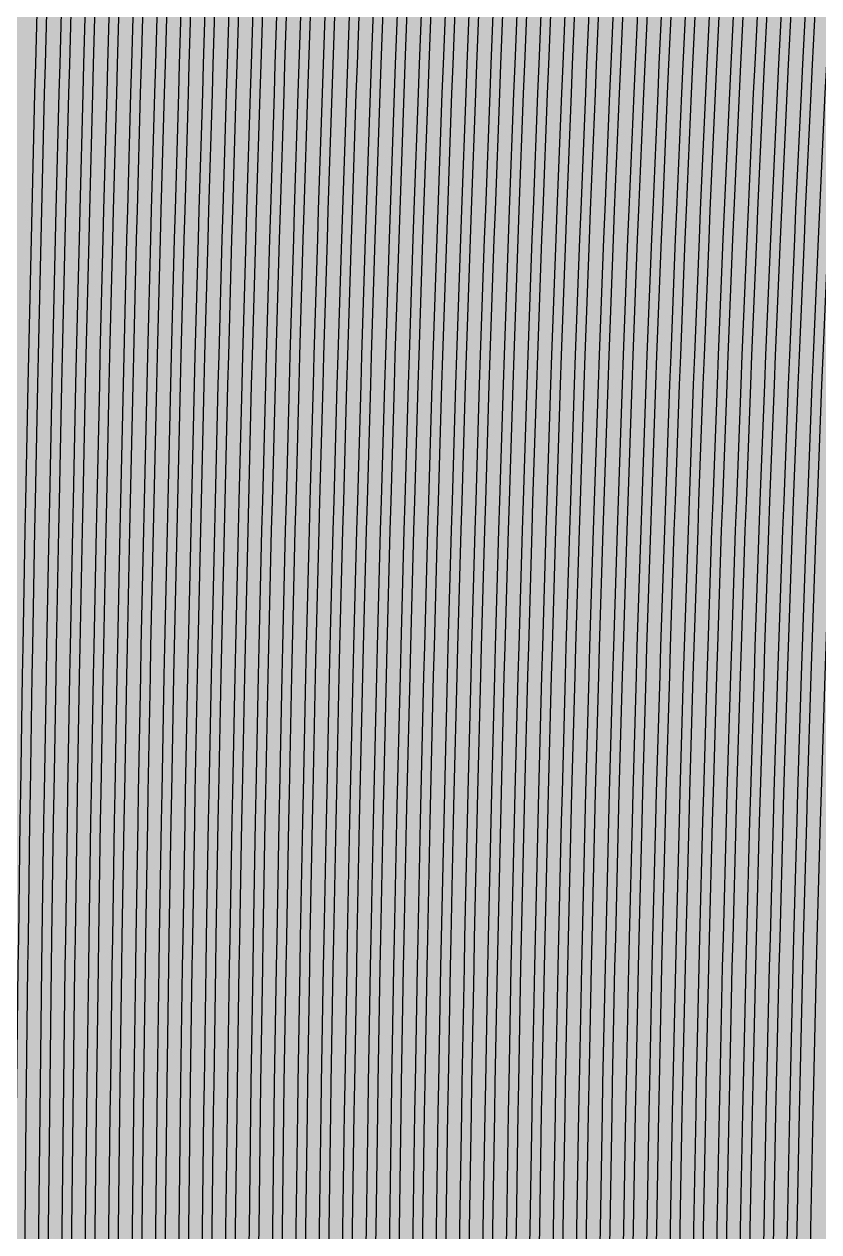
# Model space of a CAD drawing. Header units: metres. Extents: x -7220 to 10980, y -29667 to 1833.
# Drawn here: x 2059.4 to 2229.9, y -17548.6 to -17289.4 of the extents above; entities that cross this region are included whole.
import ezdxf

# ---------------------------------------------------------------- set-up
doc = ezdxf.new("R2010")
doc.units = ezdxf.units.M
doc.layers.add('Metal1', color=4, linetype='CONTINUOUS')
doc.layers.add('Polyimide', color=7, linetype='CONTINUOUS')

msp = doc.modelspace()

# ---------------------------------------------------------------- hatches: boundary and pattern name
at = {"layer": 'Polyimide'}
msp.add_hatch(color=7, dxfattribs=at).paths.add_polyline_path([(4099.45, -13861.55), (4142.64, -14152.77), (4214.18, -14438.35), (4313.36, -14715.55), (4439.24, -14981.69), (4590.59, -15234.21), (4765.97, -15470.68), (4963.68, -15688.82), (5181.82, -15886.53), (5418.29, -16061.91), (5670.81, -16213.26), (5936.95, -16339.14), (6214.15, -16438.32), (6499.73, -16509.85), (6790.95, -16553.05), (7085, -16567.5), (9980.38, -16567.5), (10058.79, -16571.35), (10136.45, -16582.87), (10212.6, -16601.95), (10286.52, -16628.4), (10357.49, -16661.96), (10424.83, -16702.32), (10487.89, -16749.09), (10546.06, -16801.81), (10598.78, -16859.98), (10645.55, -16923.04), (10685.91, -16990.38), (10719.48, -17061.35), (10745.93, -17135.27), (10765, -17211.43), (10776.52, -17289.08), (10780.38, -17367.5), (10780.38, -21957.3), (10741.61, -22012.91), (10705.97, -22070.59), (10673.58, -22130.14), (10644.53, -22191.39), (10618.92, -22254.16), (10596.82, -22318.25), (10578.3, -22383.46), (10563.41, -22449.6), (10552.21, -22516.46), (10544.72, -22583.84), (10540.97, -22651.53), (10540.97, -22719.32), (10544.72, -22787.01), (10552.21, -22854.38), (10563.41, -22921.24), (10578.3, -22987.38), (10596.82, -23052.6), (10618.92, -23116.68), (10644.53, -23179.45), (10673.58, -23240.71), (10705.97, -23300.26), (10741.61, -23357.93), (10780.38, -23413.54), (10780.38, -28667.5), (10776.52, -28745.91), (10765, -28823.57), (10745.93, -28899.73), (10719.48, -28973.65), (10685.91, -29044.62), (10645.55, -29111.96), (10598.78, -29175.01), (10546.06, -29233.19), (10487.89, -29285.91), (10424.83, -29332.68), (10357.49, -29373.04), (10286.52, -29406.6), (10212.6, -29433.05), (10136.45, -29452.13), (10058.79, -29463.65), (9980.38, -29467.5), (-6219.63, -29467.5), (-6298.04, -29463.65), (-6375.7, -29452.13), (-6451.85, -29433.05), (-6525.77, -29406.6), (-6596.74, -29373.04), (-6664.08, -29332.68), (-6727.14, -29285.91), (-6785.31, -29233.19), (-6838.03, -29175.01), (-6884.8, -29111.96), (-6925.16, -29044.62), (-6958.73, -28973.65), (-6985.18, -28899.73), (-7004.25, -28823.57), (-7015.77, -28745.91), (-7019.63, -28667.5), (-7019.63, -23426.32), (-6979.36, -23370.07), (-6942.33, -23311.63), (-6908.66, -23251.2), (-6878.45, -23188.96), (-6851.81, -23125.12), (-6828.81, -23059.88), (-6809.53, -22993.44), (-6794.04, -22926.02), (-6782.37, -22857.83), (-6774.57, -22789.09), (-6770.67, -22720.02), (-6770.67, -22650.84), (-6774.57, -22581.77), (-6782.37, -22513.03), (-6794.04, -22444.84), (-6809.53, -22377.42), (-6828.81, -22310.98), (-6851.81, -22245.74), (-6878.45, -22181.89), (-6908.66, -22119.66), (-6942.33, -22059.22), (-6979.36, -22000.79), (-7019.63, -21944.54), (-7019.63, -17367.5), (-7015.77, -17289.08), (-7004.25, -17211.43), (-6985.18, -17135.27), (-6958.73, -17061.35), (-6925.16, -16990.38), (-6884.8, -16923.04), (-6838.03, -16859.98), (-6785.31, -16801.81), (-6727.14, -16749.09), (-6664.08, -16702.32), (-6596.74, -16661.96), (-6525.77, -16628.4), (-6451.85, -16601.95), (-6375.7, -16582.87), (-6298.04, -16571.35), (-6219.63, -16567.5), (-3314, -16567.5), (-3019.95, -16553.05), (-2728.73, -16509.85), (-2443.15, -16438.32), (-2165.95, -16339.14), (-1899.81, -16213.26), (-1647.29, -16061.91), (-1410.82, -15886.53), (-1192.68, -15688.82), (-994.97, -15470.68), (-819.59, -15234.21), (-668.24, -14981.69), (-542.36, -14715.55), (-443.18, -14438.35), (-371.64, -14152.77), (-328.45, -13861.55), (-314, -13567.5), (-314, -13373.48), (-317.45, -13328.11), (-327.72, -13283.78), (-344.58, -13241.52), (-367.63, -13202.3), (-396.35, -13167.01), (-430.08, -13136.47), (-468.03, -13111.38), (-509.35, -13092.32), (-509.35, -13092.32), (-578.18, -13061.27), (-642.2, -13021.24), (-700.26, -12972.96), (-751.3, -12917.31), (-794.39, -12855.3), (-828.74, -12788.06), (-853.73, -12716.8), (-868.91, -12642.84), (-874, -12567.5), (-868.91, -12492.16), (-853.73, -12418.19), (-828.74, -12346.94), (-794.39, -12279.7), (-751.3, -12217.69), (-700.26, -12162.04), (-642.2, -12113.76), (-578.18, -12073.73), (-509.35, -12042.68), (-509.35, -12042.68), (-468.03, -12023.62), (-430.08, -11998.53), (-396.35, -11967.99), (-367.63, -11932.7), (-344.58, -11893.47), (-327.72, -11851.21), (-317.45, -11806.89), (-314, -11761.52), (-314, -11074.31), (-317.45, -11028.94), (-327.72, -10984.62), (-344.58, -10942.36), (-367.63, -10903.13), (-396.35, -10867.84), (-430.08, -10837.3), (-468.03, -10812.21), (-509.35, -10793.16), (-509.35, -10793.16), (-578.18, -10762.1), (-642.2, -10722.07), (-700.26, -10673.8), (-751.3, -10618.15), (-794.39, -10556.13), (-828.74, -10488.89), (-853.73, -10417.64), (-868.91, -10343.67), (-874, -10268.33), (-868.91, -10192.99), (-853.73, -10119.03), (-828.74, -10047.77), (-794.39, -9980.53), (-751.3, -9918.52), (-700.26, -9862.87), (-642.2, -9814.59), (-578.18, -9774.56), (-509.35, -9743.51), (-509.35, -9743.51), (-468.03, -9724.45), (-430.08, -9699.36), (-396.35, -9668.82), (-367.63, -9633.53), (-344.58, -9594.31), (-327.72, -9552.05), (-317.45, -9507.72), (-314, -9462.35), (-314, -8775.14), (-317.45, -8729.78), (-327.72, -8685.45), (-344.58, -8643.19), (-367.63, -8603.96), (-396.35, -8568.68), (-430.08, -8538.14), (-468.03, -8513.05), (-509.35, -8493.99), (-509.35, -8493.99), (-578.18, -8462.94), (-642.2, -8422.91), (-700.26, -8374.63), (-751.3, -8318.98), (-794.39, -8256.97), (-828.74, -8189.73), (-853.73, -8118.47), (-868.91, -8044.5), (-874, -7969.17), (-868.91, -7893.83), (-853.73, -7819.86), (-828.74, -7748.61), (-794.39, -7681.36), (-751.3, -7619.35), (-700.26, -7563.7), (-642.2, -7515.42), (-578.18, -7475.4), (-509.35, -7444.34), (-509.35, -7444.34), (-468.03, -7425.28), (-430.08, -7400.2), (-396.35, -7369.66), (-367.63, -7334.37), (-344.58, -7295.14), (-327.72, -7252.88), (-317.45, -7208.56), (-314, -7163.19), (-314, -6475.98), (-317.45, -6430.61), (-327.72, -6386.29), (-344.58, -6344.02), (-367.63, -6304.8), (-396.35, -6269.51), (-430.08, -6238.97), (-468.03, -6213.88), (-509.35, -6194.82), (-509.35, -6194.82), (-578.18, -6163.77), (-642.2, -6123.74), (-700.26, -6075.46), (-751.3, -6019.81), (-794.39, -5957.8), (-828.74, -5890.56), (-853.73, -5819.31), (-868.91, -5745.34), (-874, -5670), (-868.91, -5594.66), (-853.73, -5520.69), (-828.74, -5449.44), (-794.39, -5382.2), (-751.3, -5320.19), (-700.26, -5264.54), (-642.2, -5216.26), (-578.18, -5176.23), (-509.35, -5145.18), (-509.35, -5145.18), (-468.03, -5126.12), (-430.08, -5101.03), (-396.35, -5070.49), (-367.63, -5035.2), (-344.58, -4995.98), (-327.72, -4953.71), (-317.45, -4909.39), (-314, -4864.02), (-314, 380), (-314, 1532.5), (-269, 1532.5), (-268.78, 1525.63), (-268.1, 1518.79), (-266.98, 1512.02), (-265.42, 1505.32), (-263.43, 1498.75), (-261.01, 1492.32), (-258.17, 1486.06), (-254.93, 1480), (-251.3, 1474.17), (-247.3, 1468.58), (-242.94, 1463.27), (-238.25, 1458.25), (-233.23, 1453.56), (-227.92, 1449.2), (-222.33, 1445.2), (-216.5, 1441.57), (-210.44, 1438.33), (-204.18, 1435.49), (-197.75, 1433.07), (-191.18, 1431.08), (-184.48, 1429.52), (-177.71, 1428.4), (-170.87, 1427.72), (-164, 1427.5), (-157.13, 1427.72), (-150.29, 1428.4), (-143.52, 1429.52), (-136.82, 1431.08), (-130.25, 1433.07), (-123.82, 1435.49), (-117.56, 1438.33), (-111.5, 1441.57), (-105.67, 1445.2), (-100.08, 1449.2), (-94.77, 1453.56), (-89.75, 1458.25), (-85.06, 1463.27), (-80.7, 1468.58), (-76.7, 1474.17), (-73.07, 1480), (-69.83, 1486.06), (-66.99, 1492.32), (-64.57, 1498.75), (-62.58, 1505.32), (-61.02, 1512.02), (-59.9, 1518.79), (-59.22, 1525.63), (-59, 1532.5), (1786, 1532.5), (3835, 1532.5), (3835.21, 1539.04), (3835.86, 1545.55), (3836.92, 1552.01), (3838.41, 1558.38), (3840.31, 1564.64), (3842.61, 1570.77), (3845.31, 1576.73), (3848.4, 1582.5), (3851.85, 1588.06), (3855.66, 1593.38), (3859.82, 1598.43), (3864.29, 1603.21), (3869.07, 1607.68), (3874.12, 1611.84), (3879.44, 1615.65), (3885, 1619.1), (3890.77, 1622.19), (3896.73, 1624.89), (3902.86, 1627.19), (3909.12, 1629.09), (3915.49, 1630.58), (3921.95, 1631.64), (3928.46, 1632.29), (3935, 1632.5), (3941.54, 1632.29), (3948.05, 1631.64), (3954.51, 1630.58), (3960.88, 1629.09), (3967.14, 1627.19), (3973.27, 1624.89), (3979.23, 1622.19), (3985, 1619.1), (3990.56, 1615.65), (3995.88, 1611.84), (4000.93, 1607.68), (4005.71, 1603.21), (4010.18, 1598.43), (4014.34, 1593.38), (4018.15, 1588.06), (4021.6, 1582.5), (4024.69, 1576.73), (4027.39, 1570.77), (4029.69, 1564.64), (4031.59, 1558.38), (4033.08, 1552.01), (4034.14, 1545.55), (4034.79, 1539.04), (4035, 1532.5), (4085, 1532.5), (4085, 380), (4085, 330), (4085, -4864.02), (4088.45, -4909.39), (4098.72, -4953.71), (4115.58, -4995.98), (4138.63, -5035.2), (4167.35, -5070.49), (4201.08, -5101.03), (4239.03, -5126.12), (4280.35, -5145.18), (4280.35, -5145.18), (4349.18, -5176.23), (4413.2, -5216.26), (4471.26, -5264.54), (4522.3, -5320.19), (4565.39, -5382.2), (4599.74, -5449.44), (4624.73, -5520.69), (4639.91, -5594.66), (4645, -5670), (4639.91, -5745.34), (4624.73, -5819.31), (4599.74, -5890.56), (4565.39, -5957.8), (4522.3, -6019.81), (4471.26, -6075.46), (4413.2, -6123.74), (4349.18, -6163.77), (4280.35, -6194.82), (4239.03, -6213.88), (4201.08, -6238.97), (4167.35, -6269.51), (4138.63, -6304.8), (4115.58, -6344.02), (4098.72, -6386.29), (4088.45, -6430.61), (4085, -6475.98), (4085, -13567.5), (4099.45, -13861.55)])

# ---------------------------------------------------------------- linework, layer by layer
at = {"layer": 'Metal1'}
for points in [[(2057.49, -17554.22), (2057.55, -17547.97), (2057.8, -17522.98), (2057.87, -17516.73), (2058.17, -17491.73), (2058.26, -17485.48), (2058.61, -17460.49), (2058.7, -17454.24), (2059.11, -17429.25), (2059.22, -17423), (2059.67, -17398), (2059.79, -17391.75), (2060.3, -17366.76), (2060.44, -17360.51), (2060.99, -17335.52), (2061.14, -17329.27), (2061.75, -17304.28), (2061.91, -17298.03), (2062.58, -17273.03)], [(2062.52, -17554.22), (2062.58, -17547.97), (2062.84, -17522.97), (2062.91, -17516.73), (2063.23, -17491.73), (2063.32, -17485.48), (2063.68, -17460.49), (2063.78, -17454.24), (2064.21, -17429.25), (2064.32, -17423), (2064.79, -17398), (2064.92, -17391.75), (2065.45, -17366.76), (2065.59, -17360.51), (2066.17, -17335.52), (2066.32, -17329.27), (2066.96, -17304.27), (2067.13, -17298.02), (2067.82, -17273.03)], [(2067.54, -17554.22), (2067.6, -17547.97), (2067.87, -17522.97), (2067.94, -17516.73), (2068.26, -17491.73), (2068.35, -17485.48), (2068.73, -17460.49), (2068.83, -17454.24), (2069.26, -17429.25), (2069.38, -17423), (2069.87, -17398), (2069.99, -17391.75), (2070.54, -17366.76), (2070.68, -17360.51), (2071.28, -17335.52), (2071.43, -17329.27), (2072.09, -17304.27), (2072.26, -17298.02), (2072.97, -17273.03)], [(2072.55, -17554.22), (2072.61, -17547.97), (2072.89, -17522.97), (2072.97, -17516.72), (2073.3, -17491.73), (2073.39, -17485.48), (2073.77, -17460.49), (2073.88, -17454.24), (2074.32, -17429.25), (2074.44, -17423), (2074.94, -17398), (2075.07, -17391.75), (2075.63, -17366.76), (2075.77, -17360.51), (2076.39, -17335.52), (2076.55, -17329.27), (2077.22, -17304.27), (2077.39, -17298.02), (2078.12, -17273.03)], [(2077.57, -17554.22), (2077.63, -17547.97), (2077.91, -17522.97), (2077.99, -17516.72), (2078.33, -17491.73), (2078.42, -17485.48), (2078.82, -17460.49), (2078.93, -17454.24), (2079.38, -17429.24), (2079.5, -17422.99), (2080.01, -17398), (2080.15, -17391.75), (2080.72, -17366.76), (2080.87, -17360.51), (2081.49, -17335.52), (2081.66, -17329.27), (2082.34, -17304.27), (2082.52, -17298.02), (2083.27, -17273.03)], [(2082.58, -17554.22), (2082.65, -17547.97), (2082.94, -17522.97), (2083.02, -17516.72), (2083.37, -17491.73), (2083.46, -17485.48), (2083.87, -17460.49), (2083.97, -17454.24), (2084.44, -17429.24), (2084.56, -17422.99), (2085.09, -17398), (2085.22, -17391.75), (2085.81, -17366.76), (2085.96, -17360.51), (2086.6, -17335.51), (2086.77, -17329.26), (2087.47, -17304.27), (2087.65, -17298.02), (2088.41, -17273.03)], [(2087.6, -17554.22), (2087.67, -17547.97), (2087.96, -17522.97), (2088.04, -17516.72), (2088.4, -17491.73), (2088.5, -17485.48), (2088.91, -17460.49), (2089.02, -17454.24), (2089.5, -17429.24), (2089.62, -17422.99), (2090.16, -17398), (2090.3, -17391.75), (2090.9, -17366.76), (2091.05, -17360.51), (2091.71, -17335.51), (2091.88, -17329.26), (2092.6, -17304.27), (2092.79, -17298.02), (2093.56, -17273.03)], [(2092.62, -17554.22), (2092.68, -17547.97), (2092.99, -17522.97), (2093.07, -17516.72), (2093.43, -17491.73), (2093.53, -17485.48), (2093.96, -17460.49), (2094.07, -17454.24), (2094.56, -17429.24), (2094.69, -17422.99), (2095.23, -17398), (2095.38, -17391.75), (2095.99, -17366.76), (2096.15, -17360.51), (2096.82, -17335.51), (2096.99, -17329.26), (2097.73, -17304.27), (2097.92, -17298.02), (2098.71, -17273.03)], [(2097.63, -17554.22), (2097.7, -17547.97), (2098.01, -17522.97), (2098.1, -17516.72), (2098.47, -17491.73), (2098.57, -17485.48), (2099, -17460.49), (2099.12, -17454.24), (2099.61, -17429.24), (2099.75, -17422.99), (2100.31, -17398), (2100.45, -17391.75), (2101.08, -17366.76), (2101.24, -17360.51), (2101.93, -17335.51), (2102.1, -17329.26), (2102.85, -17304.27), (2103.05, -17298.02), (2103.86, -17273.03)], [(2102.65, -17554.22), (2102.72, -17547.97), (2103.04, -17522.97), (2103.12, -17516.72), (2103.5, -17491.73), (2103.6, -17485.48), (2104.05, -17460.49), (2104.17, -17454.24), (2104.67, -17429.24), (2104.81, -17422.99), (2105.38, -17398), (2105.53, -17391.75), (2106.17, -17366.76), (2106.33, -17360.51), (2107.03, -17335.51), (2107.22, -17329.26), (2107.98, -17304.27), (2108.18, -17298.02), (2109.01, -17273.03)], [(2107.66, -17554.22), (2107.74, -17547.97), (2108.06, -17522.97), (2108.15, -17516.72), (2108.54, -17491.73), (2108.64, -17485.48), (2109.09, -17460.49), (2109.21, -17454.24), (2109.73, -17429.24), (2109.87, -17422.99), (2110.45, -17398), (2110.61, -17391.75), (2111.26, -17366.76), (2111.43, -17360.51), (2112.14, -17335.51), (2112.33, -17329.26), (2113.11, -17304.27), (2113.31, -17298.02), (2114.16, -17273.03)], [(2112.68, -17554.22), (2112.75, -17547.97), (2113.08, -17522.97), (2113.17, -17516.72), (2113.57, -17491.73), (2113.68, -17485.48), (2114.14, -17460.49), (2114.26, -17454.24), (2114.79, -17429.24), (2114.93, -17422.99), (2115.53, -17398), (2115.68, -17391.75), (2116.35, -17366.75), (2116.52, -17360.5), (2117.25, -17335.51), (2117.44, -17329.26), (2118.24, -17304.27), (2118.44, -17298.02), (2119.31, -17273.02)], [(2117.7, -17554.22), (2117.78, -17547.97), (2118.12, -17522.97), (2118.21, -17516.72), (2118.62, -17491.73), (2118.73, -17485.48), (2119.2, -17460.48), (2119.33, -17454.23), (2119.87, -17429.24), (2120.02, -17422.99), (2120.63, -17398), (2120.79, -17391.75), (2121.47, -17366.75), (2121.65, -17360.5), (2122.4, -17335.51), (2122.59, -17329.26), (2123.41, -17304.27), (2123.63, -17298.02), (2124.52, -17273.02)], [(2122.73, -17554.22), (2122.81, -17547.97), (2123.16, -17522.97), (2123.25, -17516.72), (2123.67, -17491.73), (2123.79, -17485.48), (2124.27, -17460.48), (2124.41, -17454.23), (2124.97, -17429.24), (2125.11, -17422.99), (2125.75, -17398), (2125.91, -17391.75), (2126.61, -17366.75), (2126.8, -17360.5), (2127.57, -17335.51), (2127.77, -17329.26), (2128.62, -17304.27), (2128.84, -17298.02), (2129.76, -17273.02)], [(2127.75, -17554.21), (2127.83, -17547.96), (2128.18, -17522.97), (2128.28, -17516.72), (2128.71, -17491.73), (2128.82, -17485.48), (2129.32, -17460.48), (2129.45, -17454.23), (2130.02, -17429.24), (2130.18, -17422.99), (2130.82, -17398), (2130.99, -17391.75), (2131.7, -17366.75), (2131.89, -17360.5), (2132.68, -17335.51), (2132.89, -17329.26), (2133.75, -17304.27), (2133.97, -17298.01), (2134.91, -17273.02)], [(2132.76, -17554.21), (2132.84, -17547.96), (2133.21, -17522.97), (2133.3, -17516.72), (2133.74, -17491.73), (2133.86, -17485.48), (2134.37, -17460.48), (2134.5, -17454.23), (2135.08, -17429.24), (2135.24, -17422.99), (2135.89, -17398), (2136.07, -17391.75), (2136.79, -17366.75), (2136.99, -17360.5), (2137.79, -17335.51), (2138, -17329.26), (2138.88, -17304.26), (2139.1, -17298.01), (2140.06, -17273.02)], [(2137.78, -17554.21), (2137.86, -17547.96), (2138.23, -17522.97), (2138.33, -17516.72), (2138.77, -17491.73), (2138.89, -17485.48), (2139.41, -17460.48), (2139.55, -17454.23), (2140.14, -17429.24), (2140.3, -17422.99), (2140.97, -17398), (2141.14, -17391.75), (2141.88, -17366.75), (2142.08, -17360.5), (2142.9, -17335.51), (2143.11, -17329.26), (2144, -17304.26), (2144.24, -17298.01), (2145.21, -17273.02)], [(2142.79, -17554.21), (2142.88, -17547.96), (2143.25, -17522.97), (2143.36, -17516.72), (2143.81, -17491.73), (2143.93, -17485.48), (2144.46, -17460.48), (2144.6, -17454.23), (2145.2, -17429.24), (2145.36, -17422.99), (2146.04, -17398), (2146.22, -17391.74), (2146.97, -17366.75), (2147.17, -17360.5), (2148, -17335.51), (2148.22, -17329.26), (2149.13, -17304.26), (2149.37, -17298.01), (2150.36, -17273.02)], [(2147.81, -17554.21), (2147.9, -17547.96), (2148.28, -17522.97), (2148.38, -17516.72), (2148.84, -17491.73), (2148.97, -17485.48), (2149.5, -17460.48), (2149.65, -17454.23), (2150.26, -17429.24), (2150.42, -17422.99), (2151.11, -17397.99), (2151.29, -17391.74), (2152.06, -17366.75), (2152.26, -17360.5), (2153.11, -17335.51), (2153.33, -17329.26), (2154.26, -17304.26), (2154.5, -17298.01), (2155.5, -17273.02)], [(2152.83, -17554.21), (2152.91, -17547.96), (2153.3, -17522.97), (2153.41, -17516.72), (2153.88, -17491.73), (2154, -17485.48), (2154.55, -17460.48), (2154.69, -17454.23), (2155.32, -17429.24), (2155.48, -17422.99), (2156.19, -17397.99), (2156.37, -17391.74), (2157.15, -17366.75), (2157.36, -17360.5), (2158.22, -17335.51), (2158.45, -17329.26), (2159.39, -17304.26), (2159.63, -17298.01), (2160.65, -17273.02)], [(2157.84, -17554.21), (2157.93, -17547.96), (2158.33, -17522.97), (2158.44, -17516.72), (2158.91, -17491.73), (2159.04, -17485.48), (2159.59, -17460.48), (2159.74, -17454.23), (2160.38, -17429.24), (2160.54, -17422.99), (2161.26, -17397.99), (2161.45, -17391.74), (2162.24, -17366.75), (2162.45, -17360.5), (2163.33, -17335.51), (2163.56, -17329.25), (2164.51, -17304.26), (2164.76, -17298.01), (2165.8, -17273.02)], [(2162.86, -17554.21), (2162.95, -17547.96), (2163.35, -17522.97), (2163.46, -17516.72), (2163.94, -17491.73), (2164.07, -17485.47), (2164.64, -17460.48), (2164.79, -17454.23), (2165.43, -17429.24), (2165.61, -17422.99), (2166.33, -17397.99), (2166.52, -17391.74), (2167.33, -17366.75), (2167.54, -17360.5), (2168.44, -17335.51), (2168.67, -17329.25), (2169.64, -17304.26), (2169.9, -17298.01), (2170.95, -17273.02)], [(2167.87, -17554.21), (2167.97, -17547.96), (2168.38, -17522.97), (2168.49, -17516.72), (2168.98, -17491.73), (2169.11, -17485.47), (2169.68, -17460.48), (2169.84, -17454.23), (2170.49, -17429.24), (2170.67, -17422.99), (2171.41, -17397.99), (2171.6, -17391.74), (2172.42, -17366.75), (2172.64, -17360.5), (2173.54, -17335.5), (2173.78, -17329.25), (2174.77, -17304.26), (2175.03, -17298.01), (2176.1, -17273.02)], [(2172.89, -17554.21), (2172.98, -17547.96), (2173.4, -17522.97), (2173.51, -17516.72), (2174.01, -17491.72), (2174.15, -17485.47), (2174.73, -17460.48), (2174.89, -17454.23), (2175.55, -17429.24), (2175.73, -17422.99), (2176.48, -17397.99), (2176.68, -17391.74), (2177.51, -17366.75), (2177.73, -17360.5), (2178.65, -17335.5), (2178.89, -17329.25), (2179.9, -17304.26), (2180.16, -17298.01), (2181.25, -17273.02)], [(2177.91, -17554.21), (2178.01, -17547.96), (2178.43, -17522.97), (2178.55, -17516.72), (2179.06, -17491.72), (2179.2, -17485.47), (2179.79, -17460.48), (2179.95, -17454.23), (2180.63, -17429.24), (2180.81, -17422.99), (2181.58, -17397.99), (2181.78, -17391.74), (2182.64, -17366.75), (2182.86, -17360.5), (2183.8, -17335.5), (2184.05, -17329.25), (2185.07, -17304.26), (2185.34, -17298.01), (2186.46, -17273.01)], [(2182.94, -17554.21), (2183.04, -17547.96), (2183.47, -17522.97), (2183.59, -17516.72), (2184.11, -17491.72), (2184.26, -17485.47), (2184.87, -17460.48), (2185.03, -17454.23), (2185.73, -17429.24), (2185.91, -17422.98), (2186.7, -17397.99), (2186.91, -17391.74), (2187.78, -17366.75), (2188.01, -17360.5), (2188.97, -17335.5), (2189.23, -17329.25), (2190.28, -17304.26), (2190.56, -17298.01), (2191.7, -17273.01)], [(2187.96, -17554.21), (2188.06, -17547.96), (2188.5, -17522.97), (2188.62, -17516.72), (2189.15, -17491.72), (2189.29, -17485.47), (2189.91, -17460.48), (2190.08, -17454.23), (2190.79, -17429.24), (2190.97, -17422.98), (2191.77, -17397.99), (2191.98, -17391.74), (2192.87, -17366.75), (2193.1, -17360.49), (2194.08, -17335.5), (2194.34, -17329.25), (2195.41, -17304.26), (2195.69, -17298.01), (2196.85, -17273.01)], [(2192.97, -17554.21), (2193.07, -17547.96), (2193.52, -17522.97), (2193.64, -17516.72), (2194.18, -17491.72), (2194.33, -17485.47), (2194.96, -17460.48), (2195.12, -17454.23), (2195.84, -17429.23), (2196.04, -17422.98), (2196.85, -17397.99), (2197.06, -17391.74), (2197.96, -17366.75), (2198.2, -17360.49), (2199.19, -17335.5), (2199.45, -17329.25), (2200.54, -17304.26), (2200.82, -17298.01), (2202, -17273.01)], [(2197.99, -17554.21), (2198.09, -17547.96), (2198.54, -17522.97), (2198.67, -17516.72), (2199.22, -17491.72), (2199.36, -17485.47), (2200, -17460.48), (2200.17, -17454.23), (2200.9, -17429.23), (2201.1, -17422.98), (2201.92, -17397.99), (2202.14, -17391.74), (2203.05, -17366.75), (2203.29, -17360.49), (2204.3, -17335.5), (2204.56, -17329.25), (2205.66, -17304.26), (2205.95, -17298), (2207.15, -17273.01)], [(2203, -17554.21), (2203.11, -17547.96), (2203.57, -17522.97), (2203.7, -17516.72), (2204.25, -17491.72), (2204.4, -17485.47), (2205.05, -17460.48), (2205.22, -17454.23), (2205.96, -17429.23), (2206.16, -17422.98), (2206.99, -17397.99), (2207.21, -17391.74), (2208.14, -17366.74), (2208.38, -17360.49), (2209.41, -17335.5), (2209.67, -17329.25), (2210.79, -17304.26), (2211.08, -17298), (2212.3, -17273.01)], [(2208.02, -17554.21), (2208.13, -17547.96), (2208.59, -17522.97), (2208.72, -17516.72), (2209.28, -17491.72), (2209.44, -17485.47), (2210.09, -17460.48), (2210.27, -17454.23), (2211.02, -17429.23), (2211.22, -17422.98), (2212.06, -17397.99), (2212.29, -17391.74), (2213.23, -17366.74), (2213.48, -17360.49), (2214.51, -17335.5), (2214.79, -17329.25), (2215.92, -17304.26), (2216.22, -17298), (2217.45, -17273.01)], [(2213.04, -17554.21), (2213.14, -17547.96), (2213.62, -17522.97), (2213.75, -17516.72), (2214.32, -17491.72), (2214.47, -17485.47), (2215.14, -17460.48), (2215.32, -17454.23), (2216.08, -17429.23), (2216.28, -17422.98), (2217.14, -17397.99), (2217.36, -17391.74), (2218.32, -17366.74), (2218.57, -17360.49), (2219.62, -17335.5), (2219.9, -17329.25), (2221.05, -17304.25), (2221.35, -17298), (2222.59, -17273.01)], [(2218.05, -17554.21), (2218.16, -17547.96), (2218.64, -17522.97), (2218.77, -17516.72), (2219.35, -17491.72), (2219.51, -17485.47), (2220.18, -17460.48), (2220.36, -17454.23), (2221.14, -17429.23), (2221.34, -17422.98), (2222.21, -17397.99), (2222.44, -17391.74), (2223.41, -17366.74), (2223.66, -17360.49), (2224.73, -17335.5), (2225.01, -17329.25), (2226.17, -17304.25), (2226.48, -17298), (2227.74, -17273.01)], [(2223.07, -17554.21), (2223.18, -17547.96), (2223.67, -17522.97), (2223.8, -17516.72), (2224.39, -17491.72), (2224.55, -17485.47), (2225.23, -17460.48), (2225.41, -17454.23), (2226.2, -17429.23), (2226.4, -17422.98), (2227.28, -17397.99), (2227.52, -17391.74), (2228.5, -17366.74), (2228.76, -17360.49), (2229.84, -17335.5), (2230.12, -17329.25), (2231.3, -17304.25), (2231.61, -17298), (2232.89, -17273.01)], [(2228.09, -17554.21), (2228.2, -17547.96), (2228.69, -17522.97), (2228.83, -17516.71), (2229.42, -17491.72), (2229.58, -17485.47), (2230.27, -17460.48), (2230.46, -17454.23), (2231.25, -17429.23), (2231.46, -17422.98), (2232.36, -17397.99), (2232.59, -17391.74), (2233.59, -17366.74), (2233.85, -17360.49), (2234.95, -17335.5), (2235.23, -17329.25), (2236.43, -17304.25), (2236.74, -17298), (2238.04, -17273.01)], [(2064.57, -17273.09), (2063.91, -17298.08), (2063.75, -17304.32), (2063.14, -17329.32), (2062.99, -17335.56), (2062.43, -17360.55), (2062.3, -17366.8), (2061.79, -17391.79), (2061.67, -17398.04), (2061.22, -17423.03), (2061.11, -17429.28), (2060.7, -17454.27), (2060.61, -17460.52), (2060.26, -17485.51), (2060.17, -17491.76), (2059.87, -17516.75), (2059.8, -17523), (2059.55, -17547.99), (2059.49, -17554.24)], [(2069.82, -17273.09), (2069.13, -17298.08), (2068.96, -17304.33), (2068.32, -17329.32), (2068.17, -17335.56), (2067.59, -17360.56), (2067.45, -17366.8), (2066.92, -17391.79), (2066.79, -17398.04), (2066.32, -17423.03), (2066.2, -17429.28), (2065.78, -17454.27), (2065.68, -17460.52), (2065.31, -17485.51), (2065.23, -17491.76), (2064.91, -17516.75), (2064.84, -17523), (2064.58, -17547.99), (2064.52, -17554.24)], [(2074.97, -17273.09), (2074.26, -17298.08), (2074.09, -17304.33), (2073.43, -17329.32), (2073.28, -17335.57), (2072.68, -17360.56), (2072.54, -17366.8), (2071.99, -17391.8), (2071.87, -17398.04), (2071.38, -17423.03), (2071.26, -17429.28), (2070.83, -17454.27), (2070.73, -17460.52), (2070.35, -17485.51), (2070.26, -17491.76), (2069.94, -17516.75), (2069.87, -17523), (2069.6, -17547.99), (2069.54, -17554.24)], [(2080.12, -17273.09), (2079.39, -17298.08), (2079.21, -17304.33), (2078.55, -17329.32), (2078.38, -17335.57), (2077.77, -17360.56), (2077.63, -17366.8), (2077.07, -17391.8), (2076.94, -17398.04), (2076.44, -17423.03), (2076.32, -17429.28), (2075.88, -17454.27), (2075.77, -17460.52), (2075.39, -17485.51), (2075.3, -17491.76), (2074.97, -17516.75), (2074.89, -17523), (2074.61, -17547.99), (2074.55, -17554.24)], [(2085.26, -17273.09), (2084.52, -17298.08), (2084.34, -17304.33), (2083.66, -17329.32), (2083.49, -17335.57), (2082.87, -17360.56), (2082.72, -17366.81), (2082.15, -17391.8), (2082.01, -17398.04), (2081.5, -17423.03), (2081.38, -17429.28), (2080.93, -17454.27), (2080.82, -17460.52), (2080.42, -17485.51), (2080.33, -17491.76), (2079.99, -17516.75), (2079.91, -17523), (2079.63, -17547.99), (2079.57, -17554.24)], [(2090.41, -17273.09), (2089.65, -17298.08), (2089.47, -17304.33), (2088.77, -17329.32), (2088.6, -17335.57), (2087.96, -17360.56), (2087.81, -17366.81), (2087.22, -17391.8), (2087.09, -17398.04), (2086.56, -17423.04), (2086.44, -17429.28), (2085.97, -17454.27), (2085.87, -17460.52), (2085.46, -17485.51), (2085.37, -17491.76), (2085.02, -17516.75), (2084.94, -17523), (2084.65, -17547.99), (2084.58, -17554.24)], [(2095.56, -17273.09), (2094.78, -17298.08), (2094.6, -17304.33), (2093.88, -17329.32), (2093.71, -17335.57), (2093.05, -17360.56), (2092.9, -17366.81), (2092.3, -17391.8), (2092.16, -17398.04), (2091.62, -17423.04), (2091.5, -17429.28), (2091.02, -17454.27), (2090.91, -17460.52), (2090.5, -17485.51), (2090.4, -17491.76), (2090.04, -17516.75), (2089.96, -17523), (2089.67, -17547.99), (2089.6, -17554.24)], [(2100.71, -17273.09), (2099.92, -17298.08), (2099.73, -17304.33), (2098.99, -17329.32), (2098.82, -17335.57), (2098.15, -17360.56), (2097.99, -17366.81), (2097.38, -17391.8), (2097.23, -17398.05), (2096.68, -17423.04), (2096.56, -17429.28), (2096.07, -17454.27), (2095.96, -17460.52), (2095.53, -17485.51), (2095.43, -17491.76), (2095.07, -17516.75), (2094.99, -17523), (2094.68, -17547.99), (2094.62, -17554.24)], [(2105.86, -17273.09), (2105.05, -17298.08), (2104.85, -17304.33), (2104.1, -17329.32), (2103.92, -17335.57), (2103.24, -17360.56), (2103.08, -17366.81), (2102.45, -17391.8), (2102.31, -17398.05), (2101.75, -17423.04), (2101.61, -17429.28), (2101.12, -17454.27), (2101, -17460.52), (2100.57, -17485.51), (2100.47, -17491.76), (2100.1, -17516.75), (2100.01, -17523), (2099.7, -17547.99), (2099.63, -17554.24)], [(2111.01, -17273.09), (2110.18, -17298.08), (2109.98, -17304.33), (2109.22, -17329.32), (2109.03, -17335.57), (2108.33, -17360.56), (2108.16, -17366.81), (2107.53, -17391.8), (2107.38, -17398.05), (2106.81, -17423.04), (2106.67, -17429.28), (2106.17, -17454.28), (2106.05, -17460.52), (2105.6, -17485.51), (2105.5, -17491.76), (2105.12, -17516.75), (2105.04, -17523), (2104.72, -17547.99), (2104.65, -17554.24)], [(2116.16, -17273.09), (2115.31, -17298.08), (2115.11, -17304.33), (2114.33, -17329.32), (2114.14, -17335.57), (2113.43, -17360.56), (2113.25, -17366.81), (2112.61, -17391.8), (2112.45, -17398.05), (2111.87, -17423.04), (2111.73, -17429.29), (2111.21, -17454.28), (2111.09, -17460.52), (2110.64, -17485.51), (2110.54, -17491.76), (2110.15, -17516.75), (2110.06, -17523), (2109.74, -17547.99), (2109.66, -17554.24)], [(2121.31, -17273.09), (2120.44, -17298.09), (2120.24, -17304.33), (2119.44, -17329.32), (2119.25, -17335.57), (2118.52, -17360.56), (2118.34, -17366.81), (2117.68, -17391.8), (2117.53, -17398.05), (2116.93, -17423.04), (2116.79, -17429.29), (2116.26, -17454.28), (2116.14, -17460.52), (2115.68, -17485.51), (2115.57, -17491.76), (2115.17, -17516.75), (2115.08, -17523), (2114.75, -17547.99), (2114.68, -17554.24)], [(2126.51, -17273.1), (2125.63, -17298.09), (2125.41, -17304.33), (2124.59, -17329.32), (2124.4, -17335.57), (2123.65, -17360.56), (2123.47, -17366.81), (2122.79, -17391.8), (2122.63, -17398.05), (2122.01, -17423.04), (2121.87, -17429.29), (2121.33, -17454.28), (2121.2, -17460.52), (2120.73, -17485.51), (2120.62, -17491.76), (2120.21, -17516.75), (2120.12, -17523), (2119.78, -17547.99), (2119.7, -17554.24)], [(2131.76, -17273.1), (2130.84, -17298.09), (2130.62, -17304.34), (2129.77, -17329.33), (2129.57, -17335.57), (2128.8, -17360.56), (2128.61, -17366.81), (2127.91, -17391.8), (2127.74, -17398.05), (2127.11, -17423.04), (2126.97, -17429.29), (2126.41, -17454.28), (2126.27, -17460.52), (2125.78, -17485.52), (2125.67, -17491.76), (2125.25, -17516.75), (2125.16, -17523), (2124.81, -17547.99), (2124.73, -17554.24)], [(2136.91, -17273.1), (2135.97, -17298.09), (2135.75, -17304.34), (2134.89, -17329.33), (2134.68, -17335.57), (2133.89, -17360.56), (2133.7, -17366.81), (2132.99, -17391.8), (2132.82, -17398.05), (2132.18, -17423.04), (2132.02, -17429.29), (2131.45, -17454.28), (2131.32, -17460.53), (2130.82, -17485.52), (2130.71, -17491.76), (2130.28, -17516.75), (2130.18, -17523), (2129.83, -17547.99), (2129.75, -17554.24)], [(2142.06, -17273.1), (2141.1, -17298.09), (2140.87, -17304.34), (2140, -17329.33), (2139.79, -17335.57), (2138.98, -17360.56), (2138.79, -17366.81), (2138.06, -17391.8), (2137.89, -17398.05), (2137.24, -17423.04), (2137.08, -17429.29), (2136.5, -17454.28), (2136.37, -17460.53), (2135.86, -17485.52), (2135.74, -17491.76), (2135.3, -17516.75), (2135.2, -17523), (2134.84, -17547.99), (2134.76, -17554.24)], [(2147.2, -17273.1), (2146.23, -17298.09), (2146, -17304.34), (2145.11, -17329.33), (2144.89, -17335.57), (2144.08, -17360.56), (2143.88, -17366.81), (2143.14, -17391.8), (2142.96, -17398.05), (2142.3, -17423.04), (2142.14, -17429.29), (2141.55, -17454.28), (2141.41, -17460.53), (2140.89, -17485.52), (2140.77, -17491.76), (2140.33, -17516.75), (2140.23, -17523), (2139.86, -17547.99), (2139.78, -17554.24)], [(2152.35, -17273.1), (2151.37, -17298.09), (2151.13, -17304.34), (2150.22, -17329.33), (2150, -17335.58), (2149.17, -17360.57), (2148.97, -17366.81), (2148.22, -17391.8), (2148.04, -17398.05), (2147.36, -17423.04), (2147.2, -17429.29), (2146.6, -17454.28), (2146.46, -17460.53), (2145.93, -17485.52), (2145.81, -17491.76), (2145.36, -17516.75), (2145.25, -17523), (2144.88, -17547.99), (2144.79, -17554.24)], [(2157.5, -17273.1), (2156.5, -17298.09), (2156.26, -17304.34), (2155.33, -17329.33), (2155.11, -17335.58), (2154.26, -17360.57), (2154.06, -17366.81), (2153.29, -17391.8), (2153.11, -17398.05), (2152.42, -17423.04), (2152.26, -17429.29), (2151.64, -17454.28), (2151.5, -17460.53), (2150.97, -17485.52), (2150.84, -17491.76), (2150.38, -17516.76), (2150.28, -17523), (2149.9, -17547.99), (2149.81, -17554.24)], [(2162.65, -17273.1), (2161.63, -17298.09), (2161.39, -17304.34), (2160.44, -17329.33), (2160.22, -17335.58), (2159.36, -17360.57), (2159.15, -17366.81), (2158.37, -17391.8), (2158.18, -17398.05), (2157.48, -17423.04), (2157.32, -17429.29), (2156.69, -17454.28), (2156.55, -17460.53), (2156, -17485.52), (2155.88, -17491.77), (2155.41, -17516.76), (2155.3, -17523), (2154.91, -17547.99), (2154.83, -17554.24)], [(2167.8, -17273.1), (2166.76, -17298.09), (2166.51, -17304.34), (2165.56, -17329.33), (2165.33, -17335.58), (2164.45, -17360.57), (2164.24, -17366.82), (2163.45, -17391.8), (2163.26, -17398.05), (2162.54, -17423.04), (2162.37, -17429.29), (2161.74, -17454.28), (2161.59, -17460.53), (2161.04, -17485.52), (2160.91, -17491.77), (2160.43, -17516.76), (2160.33, -17523), (2159.93, -17547.99), (2159.84, -17554.24)], [(2172.95, -17273.1), (2171.89, -17298.09), (2171.64, -17304.34), (2170.67, -17329.33), (2170.43, -17335.58), (2169.54, -17360.57), (2169.33, -17366.82), (2168.52, -17391.81), (2168.33, -17398.05), (2167.6, -17423.04), (2167.43, -17429.29), (2166.79, -17454.28), (2166.64, -17460.53), (2166.07, -17485.52), (2165.94, -17491.77), (2165.46, -17516.76), (2165.35, -17523), (2164.95, -17547.99), (2164.86, -17554.24)], [(2178.1, -17273.1), (2177.03, -17298.09), (2176.77, -17304.34), (2175.78, -17329.33), (2175.54, -17335.58), (2174.64, -17360.57), (2174.42, -17366.82), (2173.6, -17391.81), (2173.4, -17398.05), (2172.67, -17423.04), (2172.49, -17429.29), (2171.84, -17454.28), (2171.68, -17460.53), (2171.11, -17485.52), (2170.98, -17491.77), (2170.49, -17516.76), (2170.37, -17523), (2169.97, -17547.99), (2169.87, -17554.24)], [(2183.25, -17273.1), (2182.16, -17298.09), (2181.9, -17304.34), (2180.89, -17329.33), (2180.65, -17335.58), (2179.73, -17360.57), (2179.51, -17366.82), (2178.68, -17391.81), (2178.48, -17398.05), (2177.73, -17423.04), (2177.55, -17429.29), (2176.88, -17454.28), (2176.73, -17460.53), (2176.15, -17485.52), (2176.01, -17491.77), (2175.51, -17516.76), (2175.4, -17523), (2174.98, -17547.99), (2174.89, -17554.24)], [(2188.45, -17273.11), (2187.34, -17298.09), (2187.07, -17304.34), (2186.04, -17329.33), (2185.8, -17335.58), (2184.86, -17360.57), (2184.63, -17366.82), (2183.78, -17391.81), (2183.58, -17398.05), (2182.81, -17423.04), (2182.63, -17429.29), (2181.95, -17454.28), (2181.79, -17460.53), (2181.2, -17485.52), (2181.06, -17491.77), (2180.55, -17516.76), (2180.43, -17523), (2180.01, -17547.99), (2179.91, -17554.24)], [(2193.7, -17273.11), (2192.55, -17298.1), (2192.28, -17304.34), (2191.23, -17329.33), (2190.97, -17335.58), (2190.01, -17360.57), (2189.78, -17366.82), (2188.91, -17391.81), (2188.7, -17398.06), (2187.91, -17423.05), (2187.73, -17429.29), (2187.03, -17454.28), (2186.86, -17460.53), (2186.26, -17485.52), (2186.11, -17491.77), (2185.59, -17516.76), (2185.47, -17523), (2185.04, -17548), (2184.94, -17554.24)], [(2198.85, -17273.11), (2197.69, -17298.1), (2197.41, -17304.34), (2196.34, -17329.33), (2196.08, -17335.58), (2195.1, -17360.57), (2194.87, -17366.82), (2193.98, -17391.81), (2193.77, -17398.06), (2192.97, -17423.05), (2192.78, -17429.29), (2192.08, -17454.28), (2191.91, -17460.53), (2191.29, -17485.52), (2191.15, -17491.77), (2190.62, -17516.76), (2190.5, -17523.01), (2190.05, -17548), (2189.96, -17554.24)], [(2204, -17273.11), (2202.82, -17298.1), (2202.53, -17304.35), (2201.45, -17329.33), (2201.19, -17335.58), (2200.2, -17360.57), (2199.96, -17366.82), (2199.06, -17391.81), (2198.84, -17398.06), (2198.03, -17423.05), (2197.84, -17429.29), (2197.12, -17454.28), (2196.96, -17460.53), (2196.33, -17485.52), (2196.18, -17491.77), (2195.64, -17516.76), (2195.52, -17523.01), (2195.07, -17548), (2194.97, -17554.24)], [(2209.14, -17273.11), (2207.95, -17298.1), (2207.66, -17304.35), (2206.56, -17329.34), (2206.3, -17335.58), (2205.29, -17360.57), (2205.05, -17366.82), (2204.13, -17391.81), (2203.92, -17398.06), (2203.1, -17423.05), (2202.9, -17429.29), (2202.17, -17454.28), (2202, -17460.53), (2201.36, -17485.52), (2201.22, -17491.77), (2200.67, -17516.76), (2200.54, -17523.01), (2200.09, -17548), (2199.99, -17554.24)], [(2214.29, -17273.11), (2213.08, -17298.1), (2212.79, -17304.35), (2211.67, -17329.34), (2211.4, -17335.58), (2210.38, -17360.57), (2210.14, -17366.82), (2209.21, -17391.81), (2208.99, -17398.06), (2208.16, -17423.05), (2207.96, -17429.29), (2207.22, -17454.28), (2207.05, -17460.53), (2206.4, -17485.52), (2206.25, -17491.77), (2205.7, -17516.76), (2205.57, -17523.01), (2205.11, -17548), (2205, -17554.24)], [(2219.44, -17273.11), (2218.21, -17298.1), (2217.92, -17304.35), (2216.78, -17329.34), (2216.51, -17335.58), (2215.48, -17360.57), (2215.23, -17366.82), (2214.29, -17391.81), (2214.06, -17398.06), (2213.22, -17423.05), (2213.02, -17429.3), (2212.27, -17454.28), (2212.09, -17460.53), (2211.44, -17485.52), (2211.28, -17491.77), (2210.72, -17516.76), (2210.59, -17523.01), (2210.13, -17548), (2210.02, -17554.24)], [(2224.59, -17273.11), (2223.34, -17298.1), (2223.04, -17304.35), (2221.9, -17329.34), (2221.62, -17335.59), (2220.57, -17360.57), (2220.32, -17366.82), (2219.36, -17391.81), (2219.14, -17398.06), (2218.28, -17423.05), (2218.08, -17429.3), (2217.32, -17454.29), (2217.14, -17460.53), (2216.47, -17485.52), (2216.32, -17491.77), (2215.75, -17516.76), (2215.62, -17523.01), (2215.14, -17548), (2215.04, -17554.24)], [(2229.74, -17273.11), (2228.48, -17298.1), (2228.17, -17304.35), (2227.01, -17329.34), (2226.73, -17335.59), (2225.66, -17360.57), (2225.41, -17366.82), (2224.44, -17391.81), (2224.21, -17398.06), (2223.34, -17423.05), (2223.14, -17429.3), (2222.36, -17454.29), (2222.18, -17460.53), (2221.51, -17485.52), (2221.35, -17491.77), (2220.77, -17516.76), (2220.64, -17523.01), (2220.16, -17548), (2220.05, -17554.24)], [(2234.89, -17273.11), (2233.61, -17298.1), (2233.3, -17304.35), (2232.12, -17329.34), (2231.84, -17335.59), (2230.76, -17360.58), (2230.5, -17366.82), (2229.52, -17391.81), (2229.28, -17398.06), (2228.4, -17423.05), (2228.19, -17429.3), (2227.41, -17454.29), (2227.23, -17460.53), (2226.54, -17485.52), (2226.39, -17491.77), (2225.8, -17516.76), (2225.67, -17523.01), (2225.18, -17548), (2225.07, -17554.24)]]:
    msp.add_lwpolyline(points, dxfattribs=at)

doc.saveas('drawing.dxf')
